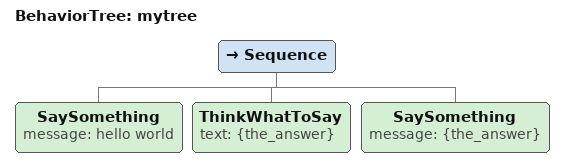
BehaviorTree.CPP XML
<?xml version="1.0" encoding="UTF-8"?>
<root BTCPP_format="4"
      main_tree_to_execute="mytree">
  <BehaviorTree ID="mytree">
    <Sequence>
      <SaySomething message="hello world"/>
      <ThinkWhatToSay text="{the_answer}"/>
      <SaySomething message="{the_answer}"/>
    </Sequence>
  </BehaviorTree>

</root>
